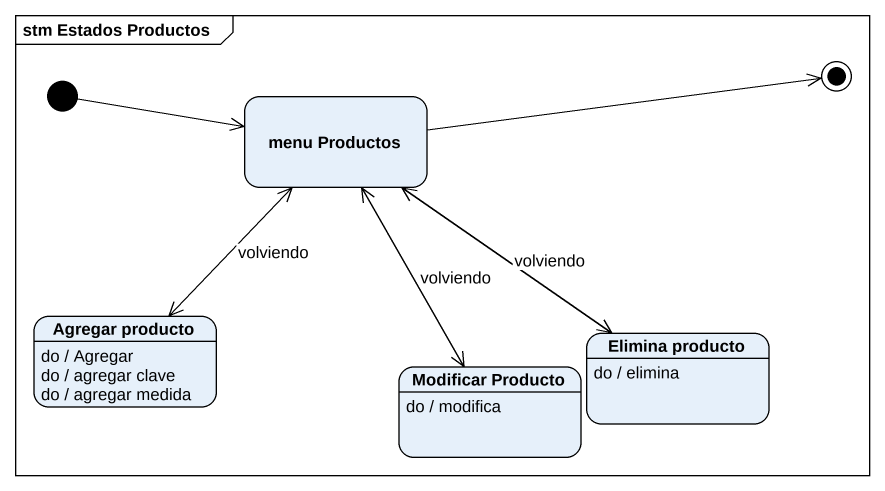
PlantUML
@startuml
mainframe stm Estados Productos
hide empty description
state "menu Productos" as menu_Productos
state "Agregar producto" as Agregar_producto
Agregar_producto : do / Agregar
Agregar_producto : do / agregar clave
Agregar_producto : do / agregar medida
state "Elimina producto" as Elimina_producto
Elimina_producto : do / elimina
state "Modificar Producto" as Modificar_Producto
Modificar_Producto : do / modifica
[*] -right-> menu_Productos
menu_Productos --> Agregar_producto
menu_Productos --> Elimina_producto
menu_Productos --> Modificar_Producto
Agregar_producto -up-> menu_Productos : volviendo
Elimina_producto -up-> menu_Productos : volviendo
Modificar_Producto -up-> menu_Productos : volviendo
menu_Productos -right-> [*]
@enduml
